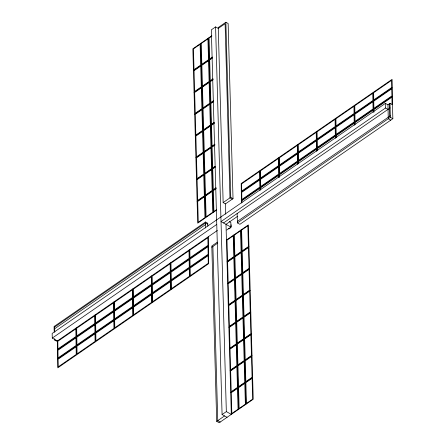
<?xml version="1.0" encoding="UTF-8"?>
<svg xmlns="http://www.w3.org/2000/svg" width="445" height="445" viewBox="0 0 445 445"><rect width="100%" height="100%" fill="white"/><g stroke="black" fill="none" stroke-linecap="round" stroke-linejoin="round"><path stroke-width="0.67" d="M228.179 228.741L229.687 228.708L231.133 226.705L231.077 224.736M232.245 199.182L229.965 197.88L225.103 23.702L218.284 28.408L215.591 26.911L211.331 29.848L222.077 414.551L227.05 417.321M225.426 203.888L233.03 198.637L228.14 23.518L225.86 22.25L218.256 27.501L223.151 202.586L225.426 203.888L225.715 214.212M211.837 35.7L192.852 48.811L197.719 223.134L216.709 210.029M211.853 36.184L209.078 38.098L209.662 58.924L212.437 57.005M193.458 70.599L212.449 57.494M212.465 57.972L209.69 59.891L210.268 80.712L213.044 78.798M194.07 92.393L213.055 79.282M213.072 79.766L210.296 81.68L210.88 102.506L213.656 100.587M194.676 114.181L213.105 101.46M213.127 101.938L210.902 103.474L211.486 124.294L214.262 122.381M195.288 135.975L214.273 122.865M214.29 123.343L211.514 125.262L212.093 146.088L214.868 144.169M195.895 157.764L214.879 144.653M214.896 145.137L212.12 147.05L212.704 167.876L214.924 166.341M196.501 179.558L214.929 166.831M215.508 166.925L212.732 168.844L213.311 189.665L216.086 187.751M197.113 201.346L216.098 188.235M216.114 188.719L213.339 190.632L213.923 211.458L216.698 209.539M223.151 202.586L230.755 197.335L225.86 22.25M241.318 191.99L392.206 87.804M207.848 226.138L207.765 223.262L205.49 221.994L54.073 326.541L54.223 331.875M54.624 327.092L205.512 222.906L207.793 224.169M54.145 329.116L205.562 224.569M241.446 200.434L392.334 96.248M390.755 120.15L388.268 118.771L387.94 104.792L385.392 103.374L52.148 333.466L52.276 338.089L57.388 340.931L57.794 367.831L208.683 263.646L208.282 236.746M387.94 104.792L390.037 103.346L392.462 104.692L392.852 118.704L239.911 224.302L237.424 222.923L237.163 213.533M52.276 338.089L216.698 224.469M385.392 103.374L385.52 107.996L221.026 221.571L230.972 227.106L226.716 230.043M223.512 222.956L390.104 107.929L390.037 103.346M57.249 340.853L56.726 341.215L54.446 339.947L54.969 339.585M237.374 216.487L225.999 224.336L231.305 414.378L226.333 411.614L215.591 26.911M57.388 340.931L217.349 230.488M237.38 221.404L390.326 115.806M237.424 222.923L390.365 117.319L390.104 107.929M57.527 349.898L208.416 245.712M217.433 242.108L211.814 245.99L216.698 421.365L219.185 422.75L253.233 399.243L248.36 224.914L226.438 240.055M211.831 247.192L217.427 243.332M57.661 358.865L208.549 254.679M227.045 261.844L248.972 246.708M227.656 283.632L249.578 268.496M228.263 305.426L250.19 290.29M228.875 327.214L250.796 312.079M229.481 349.008L251.403 333.867M230.087 370.796L252.015 355.661M230.699 392.59L252.621 377.449M222.077 414.551L226.333 411.614M216.698 421.365L224.564 415.936M385.52 107.996L388.007 109.381M390.365 117.319L392.852 118.704M229.186 221.56L230.844 222.483L230.972 227.106M228.83 228.235L229.687 228.708M220.231 422.027L217.75 420.642L212.882 246.469M230.755 197.335L233.03 198.637M389.536 116.351L389.247 103.885M241.051 229.959L245.924 404.288M233.747 235.005L238.615 409.333M208.488 38.014L213.355 212.343M200.667 43.41L205.54 217.739M205.49 221.994L205.657 228.018M54.596 326.179L54.763 332.204M54.407 338.628L54.446 339.947M392.462 104.692L392.084 79.355L241.19 183.54L241.479 203.031M392.034 104.358L391.923 97.16L373.9 109.603L373.939 112.223M373.222 92.382L373.511 111.867M373.094 112.146L373.066 110.182L355.038 122.631L355.071 124.594M354.359 105.404L354.648 124.895M354.231 125.167L354.203 123.209L336.181 135.653L336.209 137.616M335.497 118.426L335.791 137.917M335.369 138.195L335.341 136.231L317.318 148.674L317.346 150.638M316.634 131.447L316.929 150.938M316.506 151.217L316.478 149.253L298.456 161.696L298.484 163.66M297.777 144.475L298.067 163.96M297.649 164.238L297.616 162.275L279.594 174.724L279.621 176.682M278.915 157.497L279.215 177.633M278.787 177.26L278.759 175.302L260.731 187.745L260.764 189.709M260.052 170.518L260.342 190.009M259.925 190.288L259.897 188.324L241.869 200.767L241.902 202.731M189.42 249.773L189.82 276.668M170.557 262.795L170.963 289.689M151.701 275.817L152.101 302.711M132.838 288.838L133.239 315.739M113.976 301.866L114.376 328.76M95.113 314.888L95.514 341.782M76.251 327.909L76.657 354.804M200.105 44.294L193.441 48.894L194.026 69.72L200.684 65.12L200.105 44.294M207.921 38.899L201.262 43.499L201.841 64.319L208.505 59.719L207.921 38.899M200.712 66.088L194.053 70.683L194.632 91.509L201.296 86.909L200.712 66.088M208.533 60.687L201.869 65.287L202.453 86.113L209.111 81.513L208.533 60.687M201.324 87.876L194.66 92.477L195.244 113.297L201.902 108.697L201.324 87.876M209.139 82.481L202.475 87.081L203.059 107.901L209.723 103.301L209.139 82.481M201.93 109.665L195.266 114.265L195.85 135.091L202.514 130.491L201.93 109.665M209.751 104.269L203.087 108.869L203.665 129.69L210.329 125.095L209.751 104.269M202.542 131.459L195.878 136.059L196.456 156.879L203.12 152.279L202.542 131.459M210.357 126.057L203.693 130.658L204.277 151.484L210.941 146.883L210.357 126.057M203.148 153.247L196.484 157.847L197.068 178.673L203.732 174.073L203.148 153.247M210.963 147.851L204.305 152.451L204.884 173.272L211.547 168.672L210.963 147.851M203.754 175.041L197.096 179.641L197.675 200.461L204.338 195.861L203.754 175.041M211.575 169.64L204.911 174.24L205.495 195.066L212.154 190.466L211.575 169.64M204.366 196.829L197.702 201.429L198.286 222.255L204.945 217.655L204.366 196.829M212.182 191.433L205.523 196.034L206.102 216.854L212.766 212.254L212.182 191.433M259.641 171.431L241.618 183.874L241.724 191.072L259.752 178.629L259.641 171.431M278.503 158.409L260.481 170.852L260.586 178.05L278.615 165.607L278.503 158.409M297.366 145.387L279.343 157.83L279.449 165.028L297.471 152.585L297.366 145.387M316.228 132.36L298.206 144.809L298.311 152.006L316.334 139.558L316.228 132.36M335.091 119.338L317.062 131.787L317.174 138.979L335.196 126.536L335.091 119.338M353.947 106.316L335.925 118.759L336.036 125.957L354.059 113.514L353.947 106.316M372.81 93.294L354.787 105.738L354.893 112.935L372.921 100.492L372.81 93.294M391.672 80.272L373.65 92.716L373.755 99.914L391.778 87.465L391.672 80.272M259.769 179.875L241.746 192.323L241.852 199.521L259.874 187.072L259.769 179.875M278.631 166.853L260.609 179.302L260.714 186.494L278.737 174.051L278.631 166.853M297.494 153.831L279.466 166.274L279.577 173.472L297.599 161.029L297.494 153.831M316.351 140.809L298.328 153.252L298.439 160.45L316.462 148.007L316.351 140.809M335.213 127.787L317.19 140.231L317.296 147.429L335.324 134.98L335.213 127.787M354.075 114.76L336.053 127.209L336.159 134.401L354.181 121.958L354.075 114.76M372.938 101.738L354.915 114.181L355.021 121.379L373.043 108.936L372.938 101.738M391.8 88.716L373.772 101.16L373.883 108.358L391.906 95.914L391.8 88.716M75.845 328.861L57.817 341.304L57.933 348.947L75.956 336.503L75.845 328.861M94.707 315.839L76.679 328.282L76.796 335.925L94.818 323.476L94.707 315.839M113.564 302.817L95.541 315.26L95.658 322.898L113.681 310.454L113.564 302.817M132.426 289.79L114.404 302.238L114.515 309.876L132.543 297.432L132.426 289.79M151.289 276.768L133.266 289.211L133.378 296.854L151.406 284.411L151.289 276.768M170.151 263.746L152.129 276.189L152.24 283.832L170.263 271.383L170.151 263.746M189.014 250.724L170.986 263.167L171.103 270.81L189.125 258.361L189.014 250.724M207.871 237.702L189.848 250.146L189.965 257.783L207.987 245.34L207.871 237.702M75.978 337.827L57.956 350.271L58.067 357.914L76.089 345.465L75.978 337.827M94.841 324.805L76.813 337.249L76.929 344.886L94.952 332.443L94.841 324.805M113.698 311.778L95.675 324.227L95.792 331.864L113.814 319.421L113.698 311.778M132.56 298.756L114.537 311.2L114.654 318.843L132.677 306.399L132.56 298.756M151.422 285.734L133.4 298.178L133.511 305.821L151.539 293.372L151.422 285.734M170.285 272.713L152.262 285.156L152.374 292.793L170.396 280.35L170.285 272.713M189.147 259.685L171.119 272.134L171.236 279.772L189.259 267.328L189.147 259.685M208.01 246.663L189.982 259.112L190.098 266.75L208.121 254.306L208.01 246.663M233.219 235.861L226.989 240.161L227.573 260.987L233.803 256.687L233.219 235.861M240.528 230.816L234.298 235.116L234.882 255.942L241.107 251.642L240.528 230.816M247.837 225.771L241.607 230.071L242.191 250.897L248.416 246.597L247.837 225.771M76.112 346.794L58.089 359.237L58.2 366.875L76.223 354.431L76.112 346.794M94.974 333.767L76.946 346.216L77.063 353.853L95.085 341.41L94.974 333.767M113.837 320.745L95.809 333.188L95.925 340.831L113.948 328.388L113.837 320.745M132.693 307.723L114.671 320.166L114.788 327.809L132.81 315.36L132.693 307.723M151.556 294.701L133.533 307.145L133.645 314.782L151.673 302.339L151.556 294.701M170.418 281.674L152.396 294.123L152.507 301.76L170.535 289.317L170.418 281.674M189.281 268.652L171.258 281.101L171.369 288.738L189.392 276.295L189.281 268.652M208.143 255.63L190.115 268.074L190.232 275.716L208.254 263.268L208.143 255.63M233.825 257.655L227.601 261.955L228.179 282.775L234.409 278.475L233.825 257.655M241.134 252.61L234.91 256.91L235.488 277.73L241.718 273.43L241.134 252.61M248.444 247.565L242.214 251.864L242.798 272.685L249.028 268.385L248.444 247.565M234.437 279.443L228.207 283.743L228.791 304.569L235.016 300.269L234.437 279.443M241.746 274.398L235.516 278.698L236.1 299.524L242.325 295.224L241.746 274.398M249.05 269.353L242.825 273.653L243.404 294.479L249.634 290.179L249.05 269.353M235.043 301.237L228.819 305.537L229.398 326.357L235.628 322.058L235.043 301.237M242.353 296.192L236.123 300.492L236.707 321.312L242.937 317.012L242.353 296.192M249.662 291.147L243.432 295.447L244.016 316.267L250.24 311.967L249.662 291.147M235.655 323.026L229.425 327.325L230.009 348.151L236.234 343.851L235.655 323.026M242.959 317.98L236.734 322.28L237.313 343.106L243.543 338.806L242.959 317.98M250.268 312.935L244.044 317.235L244.622 338.061L250.852 333.761L250.268 312.935M236.262 344.819L230.037 349.119L230.616 369.94L236.846 365.64L236.262 344.819M243.571 339.774L237.341 344.074L237.925 364.894L244.149 360.595L243.571 339.774M250.88 334.723L244.65 339.023L245.234 359.849L251.458 355.549L250.88 334.723M236.874 366.608L230.643 370.907L231.228 391.734L237.452 387.434L236.874 366.608M244.177 361.562L237.953 365.862L238.531 386.688L244.761 382.389L244.177 361.562M251.486 356.517L245.262 360.817L245.84 381.638L252.07 377.338L251.486 356.517M237.48 388.402L231.25 392.701L231.834 413.522L238.064 409.222L237.48 388.402M244.789 383.351L238.559 387.656L239.143 408.477L245.367 404.177L244.789 383.351M252.098 378.306L245.868 382.605L246.452 403.431L252.677 399.132L252.098 378.306"/></g></svg>
